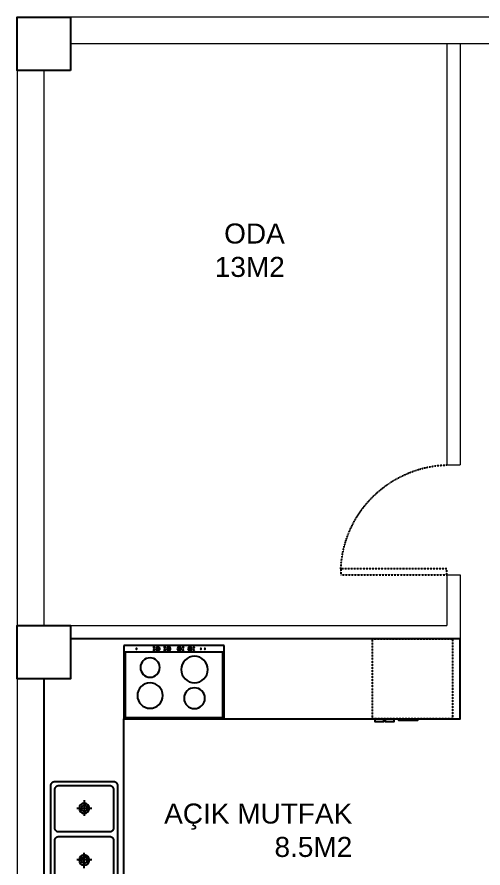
# Model space of a CAD drawing. Header units: millimetres. Extents: x 694231 to 734331, y 4486031 to 4541543.
# Drawn here: x 725363 to 725712, y 4490489 to 4491126 of the extents above; entities that cross this region are included whole.
import ezdxf

# ---------------------------------------------------------------- set-up
doc = ezdxf.new("R2010")
doc.units = ezdxf.units.MM
doc.linetypes.add('HIDDEN2', pattern=[0.1875, 0.125, -0.0625])
doc.linetypes.add('KESIK', pattern=[0.325, 0.2, -0.125])
for name, color, linetype in [('A-BA', 1, 'Continuous'), ('Deko_Aksesuar', 144, 'Continuous'), ('DEKOAKRILIK01', 195, 'Continuous'), ('Piu_Olcu', 255, 'Continuous')]:
    doc.layers.add(name, color=color, linetype=linetype)
doc.layers.add('DBM_w_sld', color=111, linetype='Continuous', lineweight=20)
doc.styles.get("Standard").update_dxf_attribs({"font": 'arial.ttf'})

# ---------------------------------------------------------------- blocks, each defined once
blk = doc.blocks.new('bulmak')
at = {"layer": 'Deko_Aksesuar'}
for p, q in [((-61.18, -21.68), (-60, -21.68)), ((-61.18, -22.11), (-60, -22.11)), ((-61.18, -24.09), (-60, -24.09)), ((-61.18, -24.52), (-60, -24.52)), ((-61.18, -26.5), (-60, -26.5)), ((-61.18, -26.92), (-60, -26.92)), ((-61.18, -28.91), (-60, -28.91)), ((-61.18, -29.33), (-60, -29.33)), ((-61.18, -31.31), (-60, -31.31)), ((-61.18, -31.74), (-60, -31.74))]:
    blk.add_line(p, q, dxfattribs=at)
at = {"layer": 'Deko_Aksesuar', "linetype": 'HIDDEN2'}
blk.add_lwpolyline([(-60, -60), (-60, 0), (0, 0), (0, -60)], close=True, dxfattribs=at)
at = {"layer": 'Deko_Aksesuar'}
for points in [[(-60, -8.3), (-62.18, -8.3), (-62.18, -2.01), (-60, -2.01)], [(-60, -15.97), (-62.18, -15.97), (-62.18, -9.69), (-60, -9.69)], [(-60, -33.72), (-61.18, -33.72), (-61.18, -19.7), (-60, -19.7)]]:
    blk.add_lwpolyline(points, dxfattribs=at)
blk = doc.blocks.new('ocak_')
at = {"layer": 'Deko_Aksesuar'}
for p, q in [((7588.75, -1293.5), (7588.75, -1238.59)), ((7588.75, -1238.59), (7663.75, -1238.59)), ((7589.75, -1288.5), (7589.75, -1239.59)), ((7589.75, -1239.59), (7662.75, -1239.59)), ((7662.75, -1239.59), (7662.75, -1288.5)), ((7663.75, -1238.59), (7663.75, -1293.5)), ((7663.75, -1288.5), (7588.75, -1288.5)), ((7663.75, -1293.5), (7588.75, -1293.5)), ((7663.75, -1293.5), (7588.75, -1293.5)), ((7613.85, -1289.59), (7613.85, -1292.49)), ((7614.65, -1289.59), (7614.65, -1292.49)), ((7621.85, -1289.55), (7621.85, -1292.44)), ((7622.65, -1289.55), (7622.65, -1292.44)), ((7629.85, -1289.55), (7629.85, -1292.44)), ((7630.65, -1289.55), (7630.65, -1292.44)), ((7637.85, -1289.59), (7637.85, -1292.49)), ((7638.65, -1289.59), (7638.65, -1292.49))]:
    blk.add_line(p, q, dxfattribs=at)
for centre, radius in [((7608.38, -1256), 9.5), ((7641.64, -1254), 7.8), ((7641.64, -1275.5), 9.97), ((7608.38, -1277), 7.26), ((7598.25, -1291), 0.4), ((7611.31, -1289.97), 0.4), ((7611.31, -1292.17), 0.4), ((7614.25, -1291.04), 1.5), ((7619.31, -1289.93), 0.4), ((7619.31, -1292.13), 0.4), ((7622.25, -1291), 1.5), ((7630.25, -1291), 1.5), ((7633.2, -1289.93), 0.4), ((7633.2, -1292.13), 0.4), ((7638.25, -1291.04), 1.5), ((7641.2, -1289.97), 0.4), ((7641.2, -1292.17), 0.4), ((7646.32, -1291), 0.4), ((7649.32, -1291), 0.4)]:
    blk.add_circle(centre, radius, dxfattribs=at)
blk = doc.blocks.new('eeere')
at = {"color": 8, "linetype": 'HIDDEN2'}
blk.add_lwpolyline([(11494.09, 494), (11414.82, 494), (11414.82, 498.7), (11494.09, 498.7)], close=True, dxfattribs=at)
blk.add_arc((11412.37, 494.63), 81.83, 2.85431, 88.2863, dxfattribs=at)
blk = doc.blocks.new('tekil_villa_evye')
at = {"layer": 'Deko_Aksesuar'}
for p, q in [((7296.59, -1908.94), (7296.59, -1920.52)), ((7290.91, -1915.05), (7302.06, -1915.05)), ((7296.59, -1959.81), (7296.59, -1948.23)), ((7290.91, -1953.7), (7302.06, -1953.7))]:
    blk.add_line(p, q, dxfattribs=at)
for points in [[(7321.64, -1970.8), (7321.64, -1897.95, 0.414214), (7318.64, -1894.95), (7274.64, -1894.95, 0.414214), (7271.64, -1897.95), (7271.64, -1970.8, 0.414214), (7274.64, -1973.8), (7318.64, -1973.8, 0.414214)], [(7321.64, -1897.95, 0.414214), (7318.64, -1894.95), (7274.64, -1894.95, 0.414214), (7271.64, -1897.95), (7271.64, -1970.8, 0.414214), (7274.64, -1973.8), (7318.64, -1973.8, 0.414214), (7321.64, -1970.8)], [(7318.64, -1900.95, 0.414214), (7315.64, -1897.95), (7277.64, -1897.95, 0.414214), (7274.64, -1900.95), (7274.64, -1929.73, 0.414214), (7277.64, -1932.73), (7315.64, -1932.73, 0.414214), (7318.64, -1929.73)], [(7318.64, -1939.02, 0.414214), (7315.64, -1936.02), (7277.64, -1936.02, 0.414214), (7274.64, -1939.02), (7274.64, -1967.8, 0.414214), (7277.64, -1970.8), (7315.64, -1970.8, 0.414214), (7318.64, -1967.8)]]:
    blk.add_lwpolyline(points, format="xyb", close=True, dxfattribs=at)
for centre, radius in [((7296.64, -1914.99), 3.83), ((7296.64, -1914.99), 2.33), ((7296.64, -1953.76), 3.83), ((7296.64, -1953.76), 2.33)]:
    blk.add_circle(centre, radius, dxfattribs=at)

msp = doc.modelspace()

# ---------------------------------------------------------------- linework, layer by layer
at = {"layer": 'A-BA', "ltscale": 10}
for points in [[(725402.95, 4491086), (725362.95, 4491086), (725362.95, 4491126), (725402.95, 4491126)], [(725402.95, 4490630.26), (725362.95, 4490630.26), (725362.95, 4490670.26), (725402.95, 4490670.26)]]:
    msp.add_lwpolyline(points, close=True, dxfattribs=at)
at = {"layer": 'DBM_w_sld'}
for points in [[(725362.94, 4491126), (725362.94, 4490076)], [(726081.54, 4490076), (726121.54, 4490076), (726121.54, 4491126), (725402.95, 4491126)], [(725824.69, 4491106), (725402.95, 4491106)], [(725684.69, 4491106), (725684.69, 4490790.43)], [(725694.69, 4491106), (725694.69, 4490790.43)], [(725382.95, 4491086), (725382.95, 4490670.26)], [(725684.69, 4490790.43), (725694.69, 4490790.43)], [(725684.69, 4490708.02), (725694.69, 4490708.02), (725694.7, 4490660.26)], [(725684.7, 4490708.02), (725684.7, 4490670.26)], [(725402.95, 4490670.26), (725684.7, 4490670.26)], [(725402.95, 4490660.26), (725684.7, 4490660.26)], [(725684.7, 4490660.26), (725694.7, 4490660.26)], [(725382.94, 4490630.26), (725382.94, 4490116)]]:
    msp.add_lwpolyline(points, dxfattribs=at)
at = {"layer": 'DEKOAKRILIK01'}
msp.add_lwpolyline([(725601.73, 4490358.13), (725601.73, 4490418.13), (725442.94, 4490418.13), (725442.94, 4490600.26), (725694.7, 4490600.26), (725694.7, 4490660.26), (725402.95, 4490660.26), (725402.95, 4490630.26), (725382.95, 4490630.26), (725382.95, 4490358.13), (725442.94, 4490358.13)], close=True, dxfattribs=at)

# ---------------------------------------------------------------- block references
at = {"color": 5, "lineweight": 53, "xscale": -1}
msp.add_blockref('eeere', (737099.51, 4490214.01), dxfattribs=at)
at = {"layer": 'Deko_Aksesuar', "linetype": 'KESIK', "ltscale": 0.05, "rotation": 90.00000000000001}
msp.add_blockref('bulmak', (725629.15, 4490660.26), dxfattribs=at)
at = {"layer": 'Piu_Olcu', "xscale": -1, "rotation": 180}
msp.add_blockref('ocak_', (717854.19, 4489361.68), dxfattribs=at)
at = {"layer": 'Piu_Olcu', "xscale": -1}
msp.add_blockref('tekil_villa_evye', (732709.91, 4492448.22), dxfattribs=at)

# ---------------------------------------------------------------- texts
at = {"color": 5, "lineweight": 53, "char_height": 15, "attachment_point": 3}
for s, insert in [('{\\C7;ODA \\P13M2}', (725563.43, 4490971.32)), ('{\\C7;AÇIK MUTFAK\\P8.5M2 }', (725613.98, 4490536.81))]:
    msp.add_mtext_dynamic_manual_height_columns(s, width=2900.1629, gutter_width=75, heights=[0], dxfattribs=dict(at, insert=insert))

doc.saveas('drawing.dxf')
